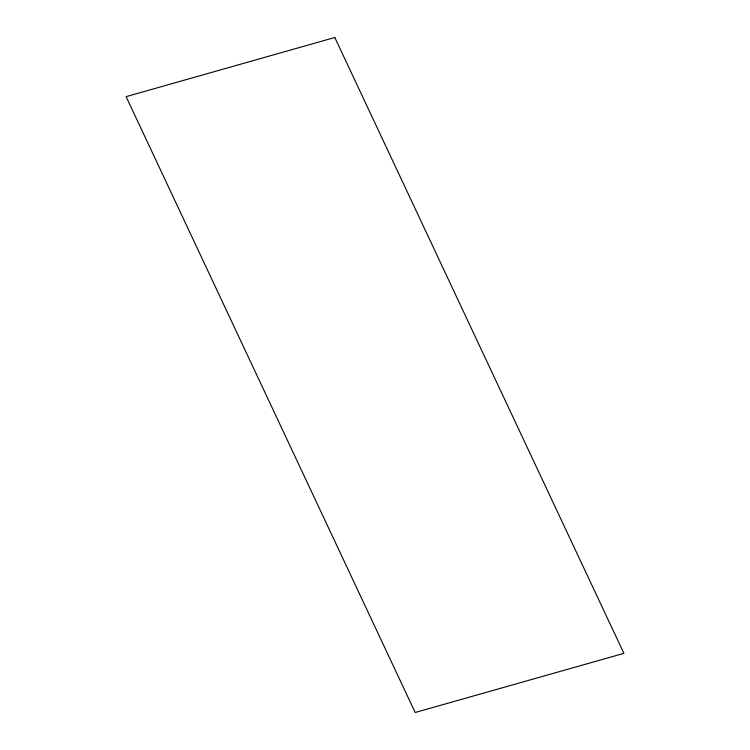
<?xml version="1.0" encoding="UTF-8"?>
<svg xmlns="http://www.w3.org/2000/svg" width="750" height="750" viewBox="0 0 750 750"><rect width="100%" height="100%" fill="white"/><g stroke="black" fill="none" stroke-linecap="round" stroke-linejoin="round"><path stroke-width="1.12" d="M334.809 37.5L126.103 96.647L415.191 712.5L623.897 653.353L334.809 37.5"/></g></svg>
